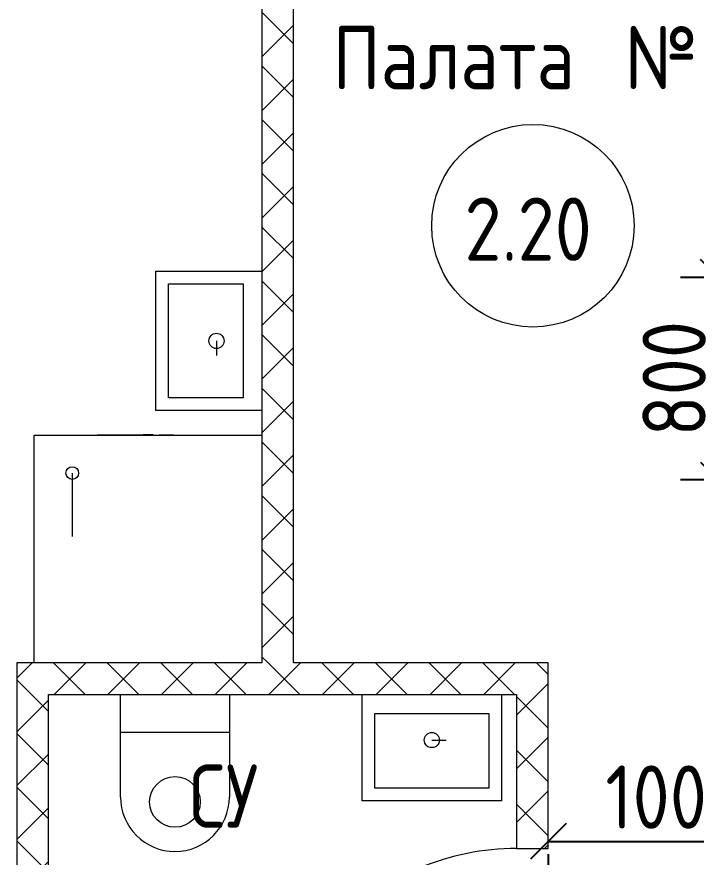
# Model space of a CAD drawing. Header units: millimetres. Extents: x -174154 to -170572, y -111302 to -109817.
# Drawn here: x -173317.69 to -173290.84, y -110524.63 to -110491.44 of the extents above; entities that cross this region are included whole.
import ezdxf

# ---------------------------------------------------------------- set-up
doc = ezdxf.new("R2010")
doc.units = ezdxf.units.MM
doc.linetypes.add('ACAD_ISO02W100', pattern=[15, 12, -3])
doc.layers.get('Defpoints').update_dxf_attribs({"color": 70})
for name, color, linetype, lineweight in [('!Подложка', 252, 'ACAD_ISO02W100', 25), ('Двери', 7, 'Continuous', 18), ('Марки помещений', 7, 'Continuous', 18), ('Панель', 7, 'Continuous', 18), ('Размеры', 7, 'Continuous', 9), ('Сантехнические приборы', 7, 'Continuous', 18), ('Стены разрез', 7, 'Continuous', 40)]:
    doc.layers.add(name, color=color, linetype=linetype, lineweight=lineweight)
doc.styles.add('GOST Common', font='GOST Common.ttf', dxfattribs={"width": 0.9, "height": 250})
doc.dimstyles.new('ADSK_Проверочный', dxfattribs={"dimscale": 304.8, "dimtxt": 251.4287490705518, "dimasz": 0.4639107611548557, "dimexe": 0.4921259842519685, "dimexo": 0.4921259842519685, "dimgap": 0.1640419947506562, "dimtad": 1, "dimdec": 0, "dimdsep": 46, "dimtxsty": 'GOST Common', "dimblk1": 'OBLIQUE', "dimblk2": 'OBLIQUE', "dimsah": 1, "dimcen": 0.09, "dimazin": 0, "dimtfac": 1, "dimtdec": 4, "dimtix": 1, "dimtmove": 0, "dimatfit": 3, "dimfxl": 1, "dimtvp": 1, "dimtolj": 1, "dimtzin": 0, "dimarcsym": 2})
pattern_1 = [(45, (30280.00000000015, 12304.99999999978), (-106.0660171779821, 106.0660171779821), []), (135, (30280.00000000015, 12304.99999999978), (-106.0660171779821, -106.0660171779821), [])]

# ---------------------------------------------------------------- blocks, each defined once
blk = doc.blocks.new('AC_Дверь_Однопольная_ПВХ - 960х2080h В Вл П с доводчиком-799593-В_АР_ПЭ_02 Этаж')
at = {"layer": 'Панель', "lineweight": 30}
blk.add_line((-500.0000000000111, 62.5000000009599), (-500.0000000000111, 1062.50000000096), dxfattribs=at)
at = {"layer": 'Панель'}
blk.add_arc((-500.000000000011, 62.5000000009599), 1000.000000000001, 3.180554681463517e-14, 90.00000000000017, dxfattribs=at)
blk = doc.blocks.new('ADSK_Унитаз_ГОСТ 30493-96 - С прямым выпуском-123696-В_АР_ПЭ_02 Этаж')
at = {"layer": 'Сантехнические приборы', "lineweight": 9}
for p, q in [((4.940324334012971e-12, 214.9999999999916), (405.0000000000045, 214.9999999999916)), ((149.9999999999996, 214.9999999999916), (150.0000000000003, -215.0000000000099)), ((405.0000000000059, -215.0000000000099), (4.940581277423917e-12, -215.0000000000099))]:
    blk.add_line(p, q, dxfattribs=at)
blk.add_circle((424.5493862857692, -8.662937034387142e-12), 100.0000000000001, dxfattribs=at)
blk.add_arc((405.0000000000045, -8.662937034387142e-12), 215.0000000000174, 270.0000000000001, 90.00000000000006, dxfattribs=at)
blk = doc.blocks.new('ADSK_Умывальник со смесителем - Умывальник-246140-В_АР_ПЭ_02 Этаж')
at = {"layer": 'Сантехнические приборы'}
for p, q in [((-275.0000000000001, -420.000000000001), (-275.0000000000001, 0)), ((275.0000000000007, 0), (275.0000000000007, -420.000000000001)), ((-224.9999999999988, -370.0000000000007), (-224.9999999999988, -74.99999999999756)), ((-224.9999999999988, -74.99999999999756), (224.9999999999993, -74.99999999999756)), ((224.9999999999993, -74.99999999999756), (224.9999999999993, -370.0000000000007)), ((1.808209189672272e-12, -179.9999999999982), (57.00000000000185, -179.9999999999984)), ((224.9999999999993, -370.0000000000007), (-224.9999999999988, -370.0000000000007)), ((275.0000000000007, -420.000000000001), (-275, -420.000000000001))]:
    blk.add_line(p, q, dxfattribs=at)
blk.add_circle((0, -180), 30.00000000000002, dxfattribs=at)
blk = doc.blocks.new('ADSK_Душевой поддон_ГОСТ 23695-2016 - ПДСм 800 _h_315_-267082-В_АР_ПЭ_02 Этаж')
at = {"layer": 'Сантехнические приборы'}
for p, q in [((0, -900.000000000003), (0, 0)), ((0, 0), (899.9999999999984, 0)), ((250.000000000002, 0), (450.0000000000007, 0)), ((450.0000000000007, 0), (250.000000000002, 0)), ((429.9999999999759, 0.5000000000085493), (429.9999999999759, -0.4999999999955549)), ((430.0000000000007, 0.5), (470.0000000000007, 0.5)), ((470.0000000000007, 0.5), (430.0000000000007, 0.5)), ((450.0000000000007, 0), (550.0000000000007, 0)), ((450.0000000000007, 0), (650.0000000000019, 0)), ((450.0000000000007, 0), (650.0000000000019, 0)), ((469.9999999999754, -0.4999999999955549), (469.9999999999754, 0.5000000000085493)), ((493.7083487540123, 0), (606.2916512459898, 0)), ((550.0000000000007, 0), (493.7083487540123, 0)), ((550.0000000000007, 0), (606.2916512459898, 0)), ((899.9999999999984, 0), (899.9999999999984, -900.000000000003)), ((430.0000000000007, -0.5), (470.0000000000007, -0.5)), ((470.0000000000007, -0.5), (430.0000000000007, -0.5)), ((149.9999999999989, -150.0000000000005), (149.9999999999969, -400.0000000000005)), ((899.9999999999984, -900.000000000003), (0, -900.000000000003))]:
    blk.add_line(p, q, dxfattribs=at)
blk.add_circle((149.999999999999, -149.9999999999966), 25.00000000000001, dxfattribs=at)
blk = doc.blocks.new('_Oblique')
at = {"color": 0, "linetype": 'ByBlock', "lineweight": -2}
blk.add_line((-0.5, -0.5), (0.5, 0.5), dxfattribs=at)
blk = doc.blocks.new('*D522')
at = {"layer": 'Defpoints', "color": 0, "transparency": 16777216}
for p in [(12248.75338439584, 12306.10806995063), (13079.88738146113, 12306.10806995063), (13089.85089048512, 11505.79522026706)]:
    blk.add_point(p, dxfattribs=at)
at = {"layer": 'Размеры', "color": 0, "lineweight": -2, "transparency": 16777216}
for p, q in [((12929.88738146113, 12306.10806995063), (12098.75338439584, 12306.10806995063)), ((12248.75338439584, 11505.79522026706), (12248.75338439584, 12306.10806995063)), ((12939.85089048512, 11505.79522026706), (12098.75338439584, 11505.79522026706))]:
    blk.add_line(p, q, dxfattribs=at)
at = {"layer": 'Размеры', "color": 0, "lineweight": -2, "transparency": 16777216, "xscale": 141.4, "yscale": 141.4, "zscale": 141.4}
for p, rotation in [((12248.75338439584, 12306.10806995063), 90), ((12248.75338439584, 11505.79522026706), 270)]:
    blk.add_blockref('_Oblique', p, dxfattribs=dict(at, rotation=rotation))
at = {"layer": 'Размеры', "color": 0, "lineweight": 20, "transparency": 16777216, "insert": (12073.75338439584, 11905.95164510884), "char_height": 250, "width": 567.6323623084321, "attachment_point": 5, "rotation": 90, "style": 'GOST Common'}
blk.add_mtext('\\A1;800', dxfattribs=at)
blk = doc.blocks.new('*D523')
at = {"layer": 'Defpoints', "color": 0, "transparency": 16777216}
for p in [(12576.29329570154, 10688.57439153867), (11576.29329570154, 10178.24387707335), (12576.29329570154, 10078.25897821357)]:
    blk.add_point(p, dxfattribs=at)
at = {"layer": 'Размеры', "color": 0, "lineweight": -2, "transparency": 16777216}
for p, q in [((12576.29329570154, 10538.57439153867), (12576.29329570154, 9928.258978213575)), ((11576.29329570154, 10078.25897821357), (12576.29329570154, 10078.25897821357)), ((11576.29329570154, 10028.24387707335), (11576.29329570154, 9928.258978213575))]:
    blk.add_line(p, q, dxfattribs=at)
at = {"layer": 'Размеры', "color": 0, "lineweight": -2, "transparency": 16777216, "xscale": 141.4, "yscale": 141.4, "zscale": 141.4, "rotation": 180}
blk.add_blockref('_Oblique', (11576.29329570154, 10078.25897821357), dxfattribs=at)
at = {"layer": 'Размеры', "color": 0, "lineweight": -2, "transparency": 16777216, "xscale": 141.4, "yscale": 141.4, "zscale": 141.4}
blk.add_blockref('_Oblique', (12576.29329570154, 10078.25897821357), dxfattribs=at)
at = {"layer": 'Размеры', "color": 0, "lineweight": 20, "transparency": 16777216, "insert": (12076.29329570154, 10253.25897821357), "char_height": 250, "width": 700.5912940203172, "attachment_point": 5, "style": 'GOST Common'}
blk.add_mtext('\\A1;1000', dxfattribs=at)
blk = doc.blocks.new('ADSK_Марка_Помещение_2_ГОСТ21-501-2011 - Имя и Категория-86712-В_АР_ПЭ_02 Этаж')
at = {"layer": 'Марки помещений'}
blk.add_circle((1.928857696959173e-16, -1.244575859722303e-16), 4.000000000000004, dxfattribs=at)
blk = doc.blocks.new('A$C02fe7d8c')
at = {"layer": 'Стены разрез', "lineweight": 20, "true_color": 0x636466}
h = blk.add_hatch(dxfattribs=at)
h.set_pattern_fill('FP_1', color=251, style=0, pattern_type=2)
h.set_pattern_definition(pattern_1)
h.paths.add_polyline_path([(10570, 10783.49999999984), (10570, 14269.99999999984), (10445, 14269.99999999984), (10445, 10783.49999999984)])
h = blk.add_hatch(dxfattribs=at)
h.set_pattern_fill('FP_1', color=251, style=0, pattern_type=2)
h.set_pattern_definition(pattern_1)
h.paths.add_polyline_path([(11451.29329570153, 10658.49999999983), (11451.29329570153, 10783.49999999984), (9475.999999999982, 10783.49999999984), (9475.999999999982, 10658.49999999984), (9600.999999999985, 10658.49999999984)])
h = blk.add_hatch(dxfattribs=at)
h.set_pattern_fill('FP_1', color=251, style=0, pattern_type=2)
h.set_pattern_definition(pattern_1)
h.paths.add_polyline_path([(11576.29329570151, 8889.999999999833), (11576.29329570151, 9049.99999999983), (11451.29329570152, 9049.99999999983), (11451.29329570152, 8889.999999999833)])
h.paths.add_polyline_path([(11451.29329570153, 10049.99999999984), (11576.29329570151, 10049.99999999984), (11576.29329570151, 10783.49999999984), (11451.29329570153, 10783.49999999984), (11451.29329570153, 10658.49999999983)])
h = blk.add_hatch(dxfattribs=at)
h.set_pattern_fill('FP_1', color=251, style=0, pattern_type=2)
h.set_pattern_definition(pattern_1)
h.paths.add_polyline_path([(9600.999999999982, 8889.999999999842), (9600.999999999985, 10658.49999999984), (9475.999999999982, 10658.49999999984), (9475.999999999982, 8889.999999999842)])
at = {"layer": 'Стены разрез', "color": 251, "lineweight": 20, "true_color": 0x636466}
for p, q in [((10445.00000000003, 14249.99999999985), (10445.00000000002, 10783.49999999984)), ((10570.00000000002, 10783.49999999984), (10570.00000000003, 14249.99999999984)), ((10445.00000000002, 10783.49999999984), (9476.000000000007, 10783.49999999984)), ((9476.000000000007, 10783.49999999984), (9476.000000000004, 8889.99999999984)), ((11576.29329570154, 10783.49999999983), (10570.00000000002, 10783.49999999984)), ((11576.29329570154, 10049.99999999983), (11576.29329570154, 10783.49999999983)), ((9601.000000000007, 10658.49999999984), (11451.29329570154, 10658.49999999983)), ((9601.000000000004, 8889.99999999984), (9601.000000000007, 10658.49999999984)), ((11451.29329570154, 10658.49999999983), (11451.29329570154, 10049.99999999983)), ((11451.29329570154, 10049.99999999983), (11576.29329570154, 10049.99999999983))]:
    blk.add_line(p, q, dxfattribs=at)
at = {"layer": 'Двери', "color": 251, "lineweight": 20, "true_color": 0x636466, "rotation": 89.99999999999993}
blk.add_blockref('AC_Дверь_Однопольная_ПВХ - 960х2080h В Вл П с доводчиком-799593-В_АР_ПЭ_02 Этаж', (11513.79329570154, 9549.99999999984), dxfattribs=at)
at = {"layer": 'Марки помещений', "color": 251, "lineweight": 20, "true_color": 0x636466, "xscale": 99.99999999999993, "yscale": 99.99999999999993, "zscale": 99.99999999999993}
blk.add_blockref('ADSK_Марка_Помещение_2_ГОСТ21-501-2011 - Имя и Категория-86712-В_АР_ПЭ_02 Этаж', (11515.69784761325, 12509.97829585485), dxfattribs=at)
at = {"layer": 'Сантехнические приборы', "color": 251, "lineweight": 20, "true_color": 0x636466}
for name, p, rotation in [('ADSK_Умывальник со смесителем - Умывальник-246140-В_АР_ПЭ_02 Этаж', (10445.00000000002, 12054.99999999986), 270.0000000000002), ('ADSK_Унитаз_ГОСТ 30493-96 - С прямым выпуском-123696-В_АР_ПЭ_02 Этаж', (10100.99999999993, 10658.49999999985), 270.0000000000001)]:
    blk.add_blockref(name, p, dxfattribs=dict(at, rotation=rotation))
for name, p in [('ADSK_Душевой поддон_ГОСТ 23695-2016 - ПДСм 800 _h_315_-267082-В_АР_ПЭ_02 Этаж', (9545.000000000022, 11683.04919247265)), ('ADSK_Умывальник со смесителем - Умывальник-246140-В_АР_ПЭ_02 Этаж', (11116.29329570154, 10658.49999999983))]:
    blk.add_blockref(name, p, dxfattribs=at)
at = {"layer": 'Марки помещений', "color": 251, "lineweight": 20, "true_color": 0x636466, "char_height": 249.9999999999997, "attachment_point": 1, "style": 'GOST Common'}
for s, insert, width in [('Палата', (10723.98457448683, 13298.64415072472), 1305.948937499998), ('\\fGOST Common|b0|i0|c204|p34|;\\W.9;№', (11878.89082448683, 13298.64415072472), 331.8986249999996), ('2.20', (11245.08457448683, 12621.37038745014), 663.7972499999995), ('СУ', (10157.32130136042, 10381.83735898676), 411.2656874999996)]:
    blk.add_mtext(s, dxfattribs=dict(at, insert=insert, width=width))
at = {"layer": 'Размеры', "color": 251, "lineweight": 20, "true_color": 0x636466}
dim = blk.add_linear_dim(base=(12248.75338439584, 12306.10806995063), p1=(13089.85089048511, 11505.79522026706), p2=(13079.88738146112, 12306.10806995062), angle=90, dimstyle='ADSK_Проверочный', override={"dimpost": '<>', "dimfxl": 800.3748677218094}, dxfattribs=at)
dim.commit()
dim.dimension.update_dxf_attribs({"geometry": '*D522', "text_midpoint": (12073.75338439584, 11905.95164510884)})
dim = blk.add_linear_dim(base=(12576.29329570154, 10078.25897821357), p1=(11576.29329570154, 10178.24387707335), p2=(12576.29329570154, 10688.57439153867), dimstyle='ADSK_Проверочный', override={"dimpost": '<>', "dimfxl": 1122.691958639783}, dxfattribs=at)
dim.commit()
dim.dimension.update_dxf_attribs({"geometry": '*D523', "text_midpoint": (12076.29329570154, 10253.25897821357)})

msp = doc.modelspace()

# ---------------------------------------------------------------- block references
at = {"layer": '!Подложка', "ltscale": 20, "xscale": 0.01, "yscale": 0.01, "zscale": 0.01}
msp.add_blockref('A$C02fe7d8c', (-173412.4511532319, -110624.7877293258), dxfattribs=at)

doc.saveas('drawing.dxf')
